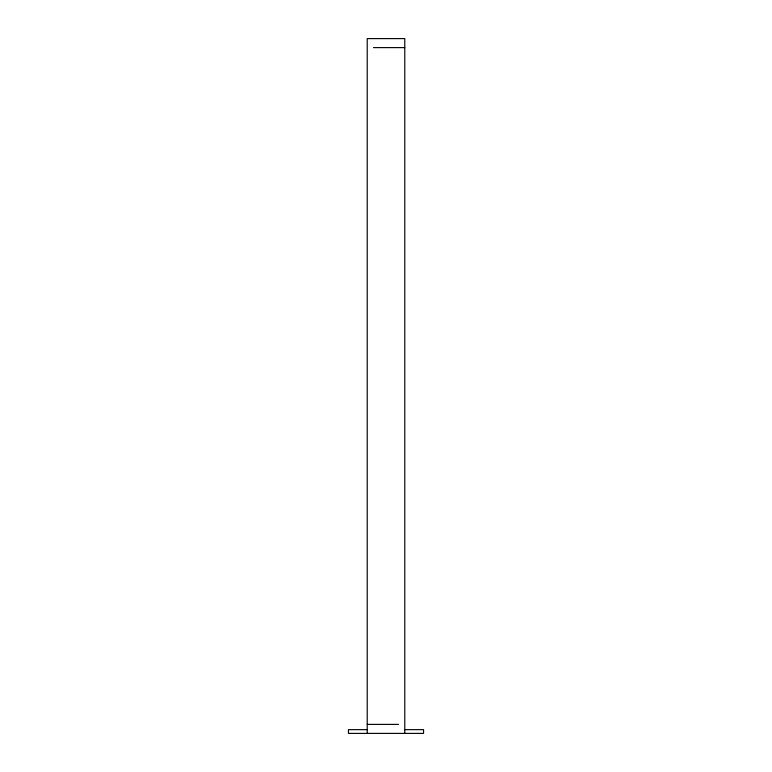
<?xml version="1.0" encoding="UTF-8"?>
<svg xmlns="http://www.w3.org/2000/svg" width="772" height="772" viewBox="0 0 772 772"><rect width="100%" height="100%" fill="white"/><g stroke="black" fill="none" stroke-linecap="round" stroke-linejoin="round"><path stroke-width="1.16" d="M373.484 47.613L404.779 47.613M367.221 724.387L398.516 724.387M367.221 729.646L348.442 729.646L348.442 733.4L423.558 733.4L423.558 729.646L404.779 729.646M404.779 733.4L404.779 38.6L367.221 38.6L367.221 733.4"/></g></svg>
